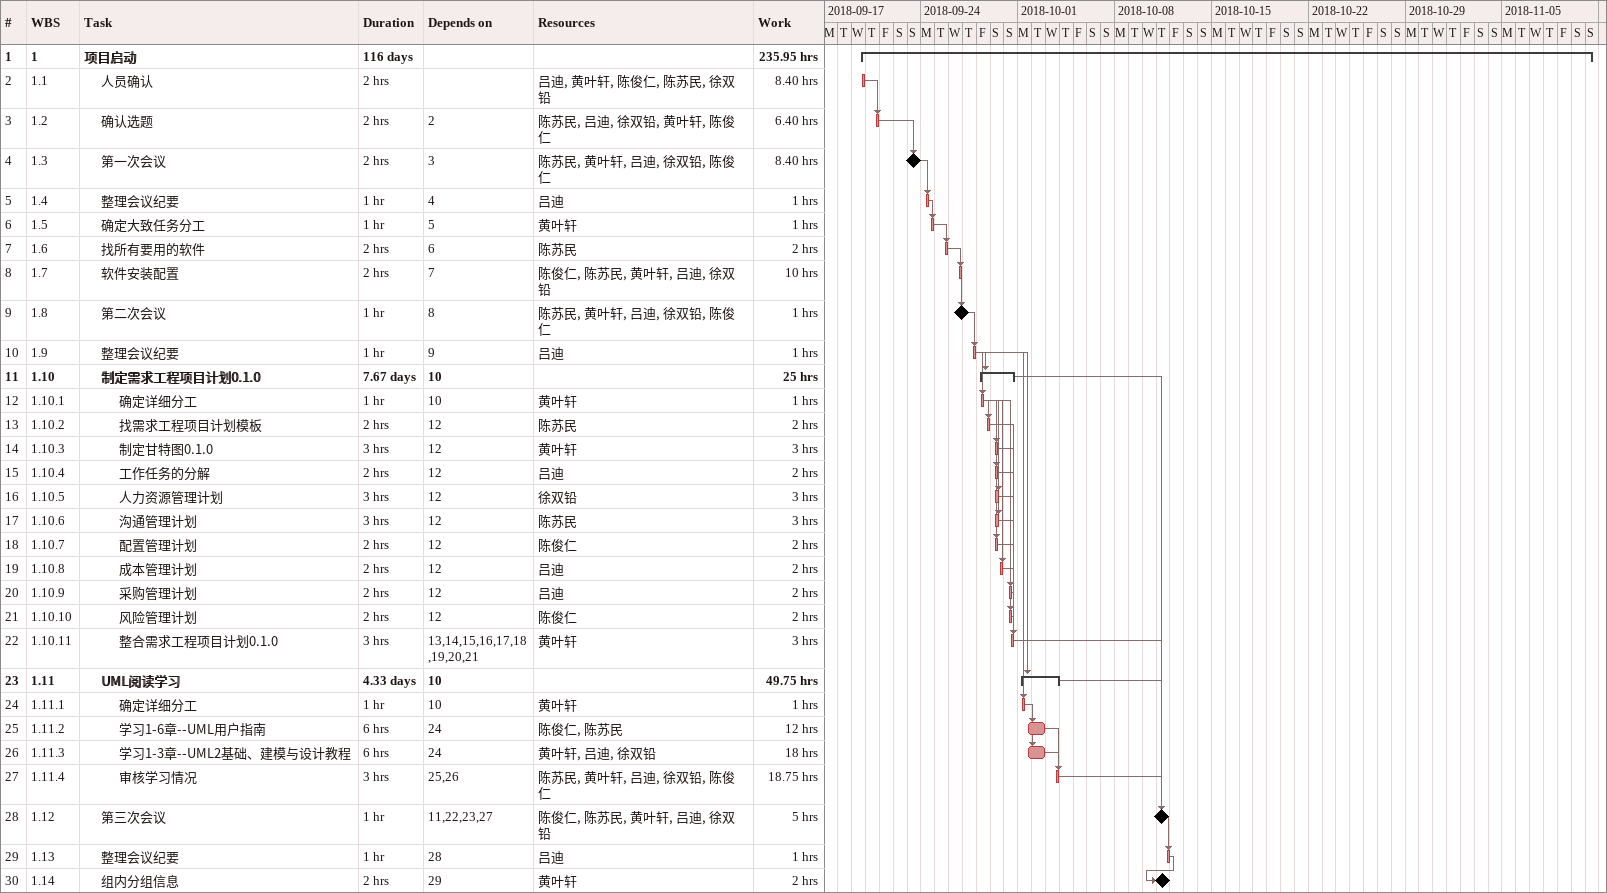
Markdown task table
| ID | WBS | Task | Duration | Start | Finish | Predecessors | Resources | Work (h) |
|---|---|---|---|---|---|---|---|---|
| 1 | 1 | **项目启动** | 116d | 2018-09-19 | 2018-11-11 |  |  | 235.95 |
| 2 | 1.1 | 人员确认 | 2h | 2018-09-19 | 2018-09-19 |  | 吕迪, 黄叶轩, 陈俊仁, 陈苏民, 徐双铅 | 8.40 |
| 3 | 1.2 | 确认选题 | 2h | 2018-09-20 | 2018-09-20 | 2 | 陈苏民, 吕迪, 徐双铅, 黄叶轩, 陈俊仁 | 6.40 |
| 4 | 1.3 | 第一次会议 | 2h | 2018-09-23 | 2018-09-23 | 3 | 陈苏民, 黄叶轩, 吕迪, 徐双铅, 陈俊仁 | 8.40 |
| 5 | 1.4 | 整理会议纪要 | 1h | 2018-09-24 | 2018-09-24 | 4 | 吕迪 | 1 |
| 6 | 1.5 | 确定大致任务分工 | 1h | 2018-09-24 | 2018-09-24 | 5 | 黄叶轩 | 1 |
| 7 | 1.6 | 找所有要用的软件 | 2h | 2018-09-25 | 2018-09-25 | 6 | 陈苏民 | 2 |
| 8 | 1.7 | 软件安装配置 | 2h | 2018-09-26 | 2018-09-26 | 7 | 陈俊仁, 陈苏民, 黄叶轩, 吕迪, 徐双铅 | 10 |
| 9 | 1.8 | 第二次会议 | 1h | 2018-09-26 | 2018-09-26 | 8 | 陈苏民, 黄叶轩, 吕迪, 徐双铅, 陈俊仁 | 1 |
| 10 | 1.9 | 整理会议纪要 | 1h | 2018-09-27 | 2018-09-27 | 9 | 吕迪 | 1 |
| 11 | 1.10 | **制定需求工程项目计划0.1.0** | 7.67d | 2018-09-28 | 2018-09-30 | 10 |  | 25 |
| 12 | 1.10.1 | 确定详细分工 | 1h | 2018-09-28 | 2018-09-28 | 10 | 黄叶轩 | 1 |
| 13 | 1.10.2 | 找需求工程项目计划模板 | 2h | 2018-09-28 | 2018-09-28 | 12 | 陈苏民 | 2 |
| 14 | 1.10.3 | 制定甘特图0.1.0 | 3h | 2018-09-29 | 2018-09-29 | 12 | 黄叶轩 | 3 |
| 15 | 1.10.4 | 工作任务的分解 | 2h | 2018-09-29 | 2018-09-29 | 12 | 吕迪 | 2 |
| 16 | 1.10.5 | 人力资源管理计划 | 3h | 2018-09-29 | 2018-09-29 | 12 | 徐双铅 | 3 |
| 17 | 1.10.6 | 沟通管理计划 | 3h | 2018-09-29 | 2018-09-29 | 12 | 陈苏民 | 3 |
| 18 | 1.10.7 | 配置管理计划 | 2h | 2018-09-29 | 2018-09-29 | 12 | 陈俊仁 | 2 |
| 19 | 1.10.8 | 成本管理计划 | 2h | 2018-09-29 | 2018-09-29 | 12 | 吕迪 | 2 |
| 20 | 1.10.9 | 采购管理计划 | 2h | 2018-09-30 | 2018-09-30 | 12 | 吕迪 | 2 |
| 21 | 1.10.10 | 风险管理计划 | 2h | 2018-09-30 | 2018-09-30 | 12 | 陈俊仁 | 2 |
| 22 | 1.10.11 | 整合需求工程项目计划0.1.0 | 3h | 2018-09-30 | 2018-09-30 | 13, 14, 15, 16, 17, 18, 19, 20, 21 | 黄叶轩 | 3 |
| 23 | 1.11 | **UML阅读学习** | 4.33d | 2018-10-01 | 2018-10-03 | 10 |  | 49.75 |
| 24 | 1.11.1 | 确定详细分工 | 1h | 2018-10-01 | 2018-10-01 | 10 | 黄叶轩 | 1 |
| 25 | 1.11.2 | 学习1-6章--UML用户指南 | 6h | 2018-10-01 | 2018-10-02 | 24 | 陈俊仁, 陈苏民 | 12 |
| 26 | 1.11.3 | 学习1-3章--UML2基础、建模与设计教程 | 6h | 2018-10-01 | 2018-10-02 | 24 | 黄叶轩, 吕迪, 徐双铅 | 18 |
| 27 | 1.11.4 | 审核学习情况 | 3h | 2018-10-03 | 2018-10-03 | 25, 26 | 陈苏民, 黄叶轩, 吕迪, 徐双铅, 陈俊仁 | 18.75 |
| 28 | 1.12 | 第三次会议 | 1h | 2018-10-11 | 2018-10-11 | 11, 22, 23, 27 | 陈俊仁, 陈苏民, 黄叶轩, 吕迪, 徐双铅 | 5 |
| 29 | 1.13 | 整理会议纪要 | 1h | 2018-10-11 | 2018-10-11 | 28 | 吕迪 | 1 |
| 30 | 1.14 | 组内分组信息 | 2h | 2018-10-11 | 2018-10-11 | 29 | 黄叶轩 | 2 |
